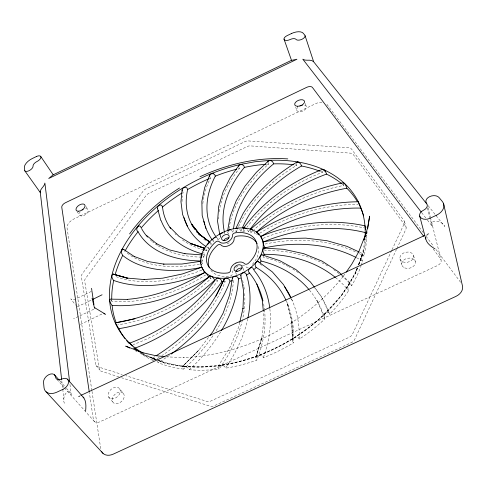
<?xml version="1.0" encoding="UTF-8"?>
<svg xmlns="http://www.w3.org/2000/svg" width="487" height="487" viewBox="0 0 487 487"><rect width="100%" height="100%" fill="white"/><g stroke="black" fill="none" stroke-linecap="round" stroke-linejoin="round"><path stroke-width="0.37" stroke-dasharray="2.44 1.83" d="M64.534 403.303C61.545 399.243 67.23 385.966 71.218 394.58L69.72 382.538M361.281 265.178A135.197 92.743 -27.4 0 0 362.608 261.117C360.593 259.437 362.371 249.874 363.984 256.138A151.652 119.674 -29.7 0 0 358.146 253.088M292.407 340.736L291.877 321.53L287.208 303.158L291.877 321.53L292.407 340.736L293.369 342.854A135.197 92.743 -27.4 0 1 263.29 357.762C262.7 352.716 252.723 356.161 256.856 360.161A135.197 92.743 -27.4 0 1 225.414 368.202C225.079 363.874 214.797 364.69 219.022 369.103A135.197 92.743 -27.4 0 1 189.297 369.736L187.519 367.46L184.116 366.102L182.26 366.906L183.544 369.116A126.078 82.534 -36 0 0 213.476 334.965M213.123 239.677L213.294 240.87M219.941 234.904L220.915 237.699A33.183 22.56 -27.4 0 0 218.054 239.531A121.531 77.439 -20.2 0 1 216.234 237.114M366.857 233.809L367.204 231.611M358.87 264.703L362.638 255.048L363.911 250.312L366.595 235.245M239.726 322.309L238.514 327.447L230.01 347.268L217.999 366.449M255.955 357.324L261.976 337.174L255.955 357.324L256.71 355.991L258.104 355.48A135.824 92.633 -27.4 0 0 357.178 268.325M255.833 357.622L261.921 337.607L264.039 317.92L263.437 311.93M348.29 285.583L348.789 284.311L347.767 287.914L348.607 290.666A135.197 92.743 -27.4 0 1 329.602 314.261A148.529 111.803 -36.4 0 0 314.858 288M357.525 267.789L355.741 272.683L341.807 295.031L322.516 316.136A137.31 93.51 -27.4 0 1 162.561 362.444L158.421 360.837M363.911 250.312L358.548 264.995A135.824 92.633 -27.4 0 0 361.671 255.888L361.987 254.804A135.824 92.633 -27.4 0 0 364.83 239.787M358.517 265.001L362.024 255.614L358.548 264.514M356.947 268.623L355.072 273.414L357.482 267.631M357.531 268.148L355.644 272.976L349.398 284.195L341.631 295.414C300.363 347.237 228.677 379.093 162.877 362.547L162.555 362.45M396.558 249.277L354.646 339.512A6.112 4.882 -18.9 0 1 351.401 342.604L214.256 405.75A6.081 4.779 -37.8 0 1 209.97 406.146L121.592 377.766M396.881 248.589L405.841 229.304A5.655 3.933 -14.3 0 0 405.61 226.266L353.142 154.33A4.925 3.056 -18.5 0 0 350.549 153.149L250.33 145.893A4.444 2.605 -24.1 0 0 247.146 146.569L148.626 193.497A4.407 2.575 -29.8 0 0 146.057 195.549L85.566 278.406A4.827 2.959 -35.5 0 0 84.689 281.182L99.409 369.061A5.552 3.78 -40.1 0 0 101.308 371.252L118.694 376.835M391.694 250.421L352.478 334.143A6.154 4.882 -19.1 0 1 349.197 337.254L211.011 400.941A6.124 4.779 -37.6 0 1 206.695 401.343L125.792 375.654M392.017 249.734L404.234 223.661A5.698 3.926 -14.5 0 0 404.009 220.629L351.413 148.937A4.955 3.044 -18.6 0 0 348.808 147.768L248.169 140.926A4.468 2.593 -24.2 0 0 244.973 141.614L145.911 188.834A4.432 2.563 -29.8 0 0 143.33 190.898L82.248 273.877A4.858 2.952 -35.4 0 0 81.359 276.653L95.72 364.519A5.588 3.78 -39.9 0 0 97.619 366.705L122.176 374.503M256.15 357.026L256.71 355.991A135.824 92.633 -27.4 0 1 220.179 365.256M348.534 285.047L350.342 283.257L350.853 283.513L351.711 285.638A135.197 92.743 -27.4 0 0 361.044 265.859M362.34 254.208L361.987 254.804L362.188 254.555M344.857 274.047L343.14 276.5L343.512 276.038C305.039 324.141 245.174 354.871 183.593 357.604L184.177 357.561L165.641 356.831M208.479 337.448L199.037 349.867L182.564 366.468L198.946 350.037L182.357 366.662M426.435 235.678L429.37 233.285L425.303 235.172M80.452 324.409L102.331 313.823M91.282 291.439L76.435 298.634M154.75 356.697L152.139 358.462L153.502 360.751M77.226 306.81L91.227 300.138M93.808 309.245L79.058 316.233M219.594 365.53L220.154 365.25L201.655 366.796L183.264 366.254M75.765 298.951L72.782 300.059L70.761 298.86L75.692 305.246M78.383 316.55L73.574 318.681M80.422 395.602L77.664 396.881L80.02 396.229M219.083 365.688L220.154 365.25M152.273 358.359L157.52 360.021M152.778 358.365L155.438 359.698M183.715 366.23L185.34 366.474M184.116 366.102L184.768 366.34M158.208 360.283L163.669 362.358L158.884 360.496M153.131 358.462L154.452 359.071M156.15 359.43L147.945 356.234L153.983 358.822M155.663 359.765L146.709 356.265L140.244 353.118M359.674 252.236L363.034 253.788M134.972 350.579L138.278 352.168M142.892 353.872L146.709 356.265L141.145 353.032M231.435 230.101L233.139 232.597A130.601 88.074 -17.8 0 1 233.316 230.394M216.697 237.352L218.054 239.531M223.971 233.176L224.47 233.736M341.862 274.924L350.853 283.513M239.683 229.006L240.998 231.319A33.183 22.56 -27.4 0 1 244.103 231.258A145.096 105.21 -17.2 0 1 245.387 229.444M59.907 380.919L65.964 387.737M66.469 388.303L70.512 392.845M56.973 379.489L63.974 387.36M64.473 387.92L94.49 421.639M108.656 397.039L112.692 401.885M96.055 365.481L99.744 370.023M119.79 388.979A6.909 4.864 -41.8 0 1 113.629 398.731A6.909 4.864 -41.8 0 1 109.301 391.408A6.909 4.864 -41.8 0 1 119.79 388.979L123.728 393.873A6.855 4.864 -42 0 1 117.641 403.583A6.855 4.864 -42 0 1 113.307 396.266A6.855 4.864 -42 0 1 123.728 393.873M428.14 205.66L444.704 226.473C443.091 221.183 429.041 217.622 432.377 226.455L426.801 219.26M421.693 212.667L426.338 218.663M314.906 287.847L321.615 296.985L329.602 314.261M423.3 232.609L326.722 104.078A9.07 5.144 -20.3 0 0 325.626 103.116M426.034 236.25L433.777 246.556M436.054 249.588L460.653 282.326M433.199 249.015L440.461 258.737A6.581 4.773 -10.7 0 1 437.624 265.488L99.713 421.888A6.465 4.547 -44.1 0 1 93.376 419.508L89.34 392.419M111.066 300.162L111.797 301.185A112.759 68.618 -29.9 0 0 205.544 275.039M157.021 361.153L158.147 362.718A135.197 92.743 -27.4 0 0 183.544 369.116M210.67 242.818L211.468 244.206M205.757 248.827L206.853 250.75A33.183 22.56 -27.4 0 1 208.661 248.242L207.62 246.239M253.678 231.209L253.934 231.575M77.092 211.62L79.515 215.175M85.937 206.531L87.928 209.507M328.847 312.496C326.028 310.523 322.376 316.465 324.932 318.857A135.197 92.743 -27.4 0 1 299.207 339.165C298.561 334.806 293.058 337.406 292.425 340.279L291.75 321.049M247.408 229.633L248.425 231.654A33.183 22.56 -27.4 0 1 251.207 232.262A148.432 111.59 -18.3 0 1 253.398 230.229M201.496 261.903L202.415 263.54A33.183 22.56 -27.4 0 1 202.677 260.965L201.429 258.548M210.074 276.914L210.999 278.558A114.841 70.615 -31.5 0 1 117.751 324.786M202.75 255.511L203.663 257.142A112.704 68.57 -24.9 0 1 202.135 257.136M216.855 279.848L217.47 280.95A117.86 73.61 -33.1 0 1 133.097 344.638M203.663 257.142A33.183 22.56 -27.4 0 1 204.735 254.518L203.548 252.102M224.531 280.494L225.134 281.602A121.677 77.597 -34.6 0 1 161.842 355.589M291.256 298.701L292.772 301.727M182.54 191.196L183.112 192.262A122.608 76.569 -21.7 0 0 182.619 195.147M242.185 266.785L243.664 269.682M209.915 177.018L210.451 178.102A126.559 80.69 -20.2 0 0 202.738 205.082M235.282 232.092A33.183 22.56 -27.4 0 1 236.359 231.885L235.385 229.535M244.103 231.258L243.135 228.933M251.207 232.262L250.275 230.254M287.409 303.845L288.237 305.568M254.123 231.922L254.932 233.614A33.183 22.56 -27.4 0 1 257.209 234.862L256.673 233.73M238.898 167.425L239.397 168.52A131.137 85.803 -18.9 0 0 219.132 212.125M317.579 301.8L316.812 300.041L324.165 317.098M267.966 162.39L268.678 164.076A136.025 91.787 -17.8 0 0 229.006 228.847M296.224 163.492L296.893 165.215A140.822 98.398 -17.1 0 0 238.295 227.167M295.67 107.201L296.662 109.91M322.077 171.114L322.504 172.282A145.096 105.21 -17.2 0 0 247.159 227.039M305.27 103.5L306.481 106.909M227.496 232.074L228.464 234.083A136.025 91.787 -17.8 0 1 228.902 229.596M343.165 183.605L343.779 185.395A148.432 111.59 -18.3 0 0 253.952 229.724M399.955 258.871L401.775 264.873M413.566 255.498L415.289 261.549M404.466 221.561L406.067 227.204M427.476 208.107L431.89 225.615M427.921 207.407L430.289 216.861M430.465 217.592L441.039 259.869M91.866 390.568L67.029 227.849A8.894 5.004 -33.5 0 1 74.018 218.907L315.521 103.719A9.07 5.144 -20.3 0 1 322.12 102.233M91.982 391.317L100.797 449.051M61.794 380.816L63.943 399.65M361.731 257.361L361.683 255.882L361.738 257.8M263.589 303.845A135.362 94.642 -37.6 0 1 264.392 308.91M264.484 309.653A135.362 94.642 -37.6 0 1 256.856 360.161M365.865 226.199A135.197 92.743 -27.4 0 1 366.047 227.63M366.51 235.118A135.197 92.743 -27.4 0 1 363.984 256.138M152.839 360.441A135.197 92.743 -27.4 0 1 140.037 353.008M111.797 301.185A135.197 92.743 -27.4 0 1 111.754 299.815M209.148 178.656A135.197 92.743 -27.4 0 1 210.451 178.102M238.052 168.855A135.197 92.743 -27.4 0 1 239.397 168.52M266.492 164.216A135.197 92.743 -27.4 0 1 268.678 164.076M294.842 164.929A135.197 92.743 -27.4 0 1 296.893 165.215M320.519 171.467A135.197 92.743 -27.4 0 1 322.504 172.282M342.051 183.94A135.197 92.743 -27.4 0 1 343.779 185.395M242.587 280.299A130.772 88.293 -37 0 1 243.81 286.033M243.932 286.77A130.772 88.293 -37 0 1 244.346 289.747M244.693 293.539A130.772 88.293 -37 0 1 242.569 319.137M242.404 319.868A130.772 88.293 -37 0 1 219.022 369.103M233.456 280.445A126.078 82.534 -36 0 1 215.954 331.087M159.298 357.227A121.677 77.597 -34.6 0 1 155.444 359.601M264.861 249.521A33.183 22.56 -27.4 0 1 264.8 250.391A150.666 116.85 -33.8 0 1 328.439 266.365M263.479 256.132A33.183 22.56 -27.4 0 1 263.12 257.045A148.529 111.803 -36.4 0 1 288.152 266.365M225.134 281.602A33.183 22.56 -27.4 0 1 224.044 281.62M217.47 280.95A33.183 22.56 -27.4 0 1 216.514 280.719M210.999 278.558A33.183 22.56 -27.4 0 1 209.513 277.633M201.862 270.078A111.693 67.614 -28.3 0 1 114.725 276.123M199.414 264.137A111.675 67.602 -26.6 0 1 126.504 252.595M201.381 257.124A112.704 68.57 -24.9 0 1 158.019 245.765M157.356 245.338A112.704 68.57 -24.9 0 1 152.401 241.68M151.828 241.193A112.704 68.57 -24.9 0 1 150.173 239.695M206.853 250.75A114.749 70.524 -23.3 0 1 204.595 250.154M203.852 249.947A114.749 70.524 -23.3 0 1 181.231 239.123M176.044 234.704A114.749 70.524 -23.3 0 1 174.979 233.632M211.102 244.352A117.738 73.488 -21.7 0 1 209.8 243.53M205.508 240.468A117.738 73.488 -21.7 0 1 203.791 239.08M240.998 231.319A135.203 94.405 -17.2 0 1 242.063 228.659M248.425 231.654A139.3 100.931 -17.2 0 1 249.697 229.864M356.752 257.836A145.583 114.78 -29.7 0 1 362.608 261.117M335.44 277.493A144.639 112.077 -33.8 0 1 348.607 290.666M309.446 290.106A142.594 107.243 -36.4 0 1 324.932 318.857M286.179 300.637A139.428 101.162 -37.6 0 1 293.369 342.854M236.359 231.885A140.822 98.398 -17.1 0 1 238.003 227.837M263.059 238.356A151.634 119.619 -24.9 0 1 363.966 227.873M265.031 244.054A151.652 119.674 -29.7 0 1 357.482 252.771M291.591 299.006A145.229 105.448 -37.6 0 1 299.207 339.165M259.967 264.076A145.229 105.448 -37.6 0 1 262.487 265.622M169.409 355.34A126.717 80.854 -34.6 0 1 158.147 362.718M208.661 248.242A122.608 76.569 -21.7 0 1 206.658 246.988M182.022 201.624A122.608 76.569 -21.7 0 1 182.515 195.871M213.696 241.911A126.559 80.69 -20.2 0 1 212.77 240.675M259.681 233.291A150.611 116.703 -20.9 0 1 358.176 204.327M184.196 366.121A135.824 92.633 -27.4 0 1 156.832 359.832M156.157 359.576A135.824 92.633 -27.4 0 1 142.521 352.941M333.571 269.621A150.666 116.85 -33.8 0 1 339.062 273.639M341.411 275.545A150.666 116.85 -33.8 0 1 351.711 285.638M288.815 266.724A148.529 111.803 -36.4 0 1 290.136 267.454M292.742 268.976A148.529 111.803 -36.4 0 1 298.988 273.128M269.859 308.868A140.987 98.642 -37.7 0 1 263.29 357.762M247.786 318.65A136.196 92.019 -37 0 1 225.414 368.202M220.654 331.921A131.307 86.004 -36 0 1 189.297 369.736M220.915 237.699A131.137 85.803 -18.9 0 1 220.148 234.874M218.547 218.833A131.137 85.803 -18.9 0 1 218.614 217.342M204.735 254.518A119.492 73.482 -23.3 0 1 203.262 254.141M202.677 260.965A117.361 71.437 -24.9 0 1 201.119 260.959M85.493 208.74A5.071 2.837 -32.8 0 1 87.733 212.277A5.071 2.837 -32.8 0 1 81.25 215.985A5.071 2.837 -32.8 0 1 80.172 211.784M304.722 105.289A5.162 2.91 -21.1 0 1 305.355 109.423A5.162 2.91 -21.1 0 1 298.409 111.56A5.162 2.91 -21.1 0 1 297.807 107.408M258.329 246.568A26.797 18.214 -27.4 0 1 251.651 265.153M210.853 270.303A26.797 18.214 -27.4 0 0 229.602 276.287A2.612 1.814 -28.3 0 0 232.415 273.56A7.847 5.467 -27.5 0 1 233.054 270.632M235.775 267.503A7.847 5.467 -27.5 0 1 238.575 265.993M242.161 265.366A7.847 5.467 -27.5 0 1 246.27 267.071A2.612 1.814 -26.7 0 0 248.948 267.393M229.188 242.751A4.048 2.685 -27.3 0 1 226.321 243.896M243.275 269.019A4.249 2.959 -27.5 0 1 243.792 270.468M236.901 274.254A4.249 2.959 -27.5 0 1 235.775 272.288M404.691 267.899A6.958 5.071 -13 0 0 415.399 262.877A6.958 5.071 -13 0 0 405.525 258.944A6.958 5.071 -13 0 0 404.691 267.899M402.889 261.896A7.013 5.071 -13.3 0 0 413.676 256.832A7.013 5.071 -13.3 0 0 403.741 252.93A7.013 5.071 -13.3 0 0 402.889 261.896"/><path stroke-width="0.73" d="M267.874 162.031L268.24 161.106L269.67 160.4L271.149 160.765L272.708 161.818L273.615 163.863A130.601 88.074 -17.8 0 0 233.48 228.92M127.576 299.383L110.068 299.146C108.918 301.057 110.933 303.797 112.095 305.373A117.416 71.492 -29.9 0 0 208.82 277.133L206.792 273.98L204.966 272.477M85.615 411.089C85.998 406.718 86.4 401.787 83.874 397.94L67.419 379.136M192.621 225.98A117.738 73.488 -21.7 0 1 187.617 189.54C187.245 185.973 182.382 187.014 182.101 189.893L180.957 201.636L182.582 214.481L187.538 226.455M61.624 379.306L40.214 191.72C40.604 188.286 44.548 186.466 44.877 183.051L69.623 381.784M201.922 267.314A116.283 70.426 -26.6 0 1 122.7 255.432L121.281 252.589L122.134 249.192L123.528 249.344L134.436 256.6L134.035 256.393L147.841 261.525L164.028 264.143L163.662 264.112L181.864 264.039L200.827 261.282L200.845 263.357M367.667 228.671L369.633 216.198L367.588 227.965L363.905 240.067L366.516 232.122L358.742 251.803L351.742 264.21L346.147 272.203M221.433 330.624A131.307 86.004 -36 0 0 238.447 278.923C238.198 275.782 233.285 275.258 232.409 278.089L229.675 294.799L223.119 313.147L212.971 331.537L209.824 335.677M227.599 230.972L230.211 216.149L236.262 200.656L245.022 186.089L256.381 172.319L268.24 161.106M203.493 250.659L204.68 248.565M291.536 60.291L53.089 174.87L48.694 178.498L296.954 59.231L291.518 60.376L284.012 39.1M216.003 296.078L224.063 279.301C225.329 276.744 229.748 278.54 230.028 281.133A126.717 80.854 -34.6 0 1 171.241 354.031M121.415 251.103L121.647 250.093M239.726 322.309L243.025 308.35L242.989 308.788L243.634 290.989L240.809 275.514C240.645 272.343 246.294 271.259 246.532 275.07A136.196 92.019 -37 0 1 247.944 317.908M207.559 244.9L208.369 243.171L209.763 242.435M215.382 235.878A121.531 77.439 -20.2 0 1 215.315 176.124C215.23 172.368 208.978 173.141 209.647 176.483M238.551 166.14C239.653 163.419 244.316 164.35 244.413 167.382A125.92 82.34 -18.9 0 0 224.537 232.457M209.635 175.338L204.704 187.495L201.855 201.393L202.184 215.479L205.916 228.476M296.157 162.816L297.813 161.958L299.188 162.597L300.643 163.894L301.502 166A135.197 92.743 -27.4 0 1 319.849 171.205M121.561 250.653L122.249 249.569L123.101 249.204M224.123 279.002C210.908 311.406 185.45 337.594 155.992 355.863M235.793 228.531L243.208 213.336C256.284 192.109 275.246 175.162 296.48 162.341M115.693 323.058L115.346 322.82L118.804 328.664A119.589 73.574 -31.6 0 0 214.67 280.177C214.11 278.619 211.425 275.155 209.848 276.354M220.081 234.497L221.384 233.17L222.76 232.823M213.403 238.794L214.323 237.668L215.564 237.132M94.746 308.301L94.813 307.802M222.967 281.602A33.183 22.56 -27.4 0 1 221.908 281.553C221.774 279.508 217.196 276.348 216.411 278.984M238.892 165.464L230.351 177.463L223.131 191.659L218.681 206.537L217.573 221.488L219.68 234.204M359.004 251.925L346.927 246.343L326.99 240.718L305.793 238.131L284.396 238.563L263.047 241.814L263.583 244.827L264.855 247.798A33.183 22.56 -27.4 0 1 264.879 248.65M216.52 278.247C194.958 308.119 163.936 330.472 129.493 343.195L129.487 343.006A135.83 92.627 -27.4 0 1 115.529 323.599M243.36 228.403C262.864 201.314 291.226 181.718 322.047 169.513C324.433 169.318 326.04 172.051 326.491 174.096A135.197 92.743 -27.4 0 1 341.46 183.459M158.585 210.378A135.197 92.743 -27.4 0 0 141.23 227.886C139.58 222.462 134.345 229.48 138.052 231.727A117.361 71.437 -24.9 0 0 201.119 260.959M227.959 230.649L229.115 229.937L230.552 229.821M209.915 276.013C183.617 300.083 150.726 317.311 115.346 322.82L134.954 318.772M357.44 201.703A135.197 92.743 -27.4 0 0 346.847 188.232C346.598 186.85 344.425 181.852 343.067 183.258M358.134 201.801L360.745 208.095A135.197 92.743 -27.4 0 1 362.998 213.848M235.885 228.64L237.991 228.202M138.338 226.09L137.559 226.577L138.01 226.352M341.332 274.418L338.307 271.636L321.937 261.069L303.669 253.654L283.696 249.307L263.357 248.047L262.834 250.817L264.07 254.311A33.183 22.56 -27.4 0 1 263.79 255.225M268.897 160.722L270.675 160.637M256.953 231.891C287.16 212.904 322.461 202.178 358.17 201.77M204.917 272.227C181.438 286.867 154.957 297.064 127.247 299.377M102.075 294.775L92.567 299.511M81.11 395.28L424.627 235.489M243.591 228.214L244.669 228.013L246.416 228.683M201.91 254.908L201.247 255.772L201.301 258.086M200.005 176.732C227.38 164.076 257.532 156.948 287.787 158.896M211.206 173.682L212.259 173.256L213.616 173.737M297.088 162.11L298.75 162.384M343.219 182.728C308.861 189.833 276.263 205.703 250.403 229.535L251.511 229.487L252.662 230.162M240.876 164.545L240.261 164.478L255.024 161.757L269.67 160.4M269.299 160.613L270.2 160.57M314.456 287.257L310.396 281.943L295.98 269.621L279.715 260.642L261.702 254.731C259.376 255.584 259.772 259.382 261.117 261.026A142.594 107.243 -36.4 0 1 308.965 289.54M122.134 249.192L122.882 249.216M240.261 164.478L241.363 164.527M202.129 254.92L184.616 253.66L184.993 253.703L169.427 249.868L156.485 243.695L156.887 243.92L146.837 235.708M297.466 162.086L298.306 162.226M263.357 248.047L263.668 248.181M164.904 356.746L155.341 355.601L142.368 352.625L142.977 352.819L125.719 346.129L129.688 348.041M256.43 232.208L257.708 233.09L259.09 235.051M365.201 225.883C330.289 218.213 293.527 223.022 260.624 236.432L263.473 241.936M113.684 280.427A116.302 70.445 -28.3 0 0 204.735 272.683L201.837 267.193L182.424 273.944L162.725 278.174L144.073 279.544L144.426 279.562L127.466 278.107L112.935 274.09L127.838 278.296L113.179 274.144C110.719 274.869 112.241 279.154 113.684 280.427A135.197 92.743 -27.4 0 0 111.742 299.134M103.877 313.555L105.661 314.377M204.54 248.267L190.393 243.457L204.832 248.388L190.837 243.524L191.214 243.75L179.082 236.445L170.006 227.301M212.259 173.256L213.306 173.64M290.903 298.05L283.537 284.658L272.306 271.886L258.067 261.495C255.243 261.099 254.232 265.725 256.174 267.448A139.428 101.162 -37.6 0 1 285.857 299.949M325.139 171.144L323.179 169.47A135.824 92.633 -27.4 0 0 269.719 160.381M261.702 254.731L262.128 255.048M94.904 307.839L104.815 313.847M133.359 347.888L140.353 352.278M435.049 248.948C431.226 246.58 426.886 243.646 425.748 239.001L419.697 216.076M209.824 242.161L199.25 234.156L210.067 242.368L199.658 234.405L191.549 224.184L199.719 234.551L191.732 224.361M123.528 249.344L123.893 249.715M258.067 261.495L258.5 262M426.722 203.876L313.646 61.758C310.809 58.69 305.921 61.514 302.798 59.195L421.231 212.07M131.338 344.851L129.487 343.006L130.181 343.664A135.824 92.633 -27.4 0 0 141.93 352.582M83.076 397.118L83.874 397.94M46.058 391.785L103.025 453.397M131.727 345.265L132.488 346.117M54.349 374.673L59.402 380.353M324.044 169.86L324.884 170.858M423.666 236.262L312.429 87.441A4.663 2.551 -20.8 0 0 306.713 87.337L65.404 202.75A4.572 2.484 -33.1 0 0 61.77 207.285L89.231 391.664M24.782 170.767L40.464 192.809L40.214 191.72M40.689 156.412L53.247 174.863M170.687 228.525A114.749 70.524 -23.3 0 1 162.524 207.03C161.934 203 156.838 205.459 157.526 208.436L160.795 220.483M262.962 300.905A135.362 94.642 -37.6 0 0 249.575 273.097C245.844 270.175 252.777 264.331 253.666 269.865A33.183 22.56 -27.4 0 0 256.174 267.448M201.168 264.307L201.35 264.758M224.227 279.946L224.063 279.301M157.526 208.436L157.672 208.807M232.561 278.777L232.409 278.089M240.809 275.514L240.937 275.861M182.254 190.667L182.101 189.893M256.844 284.049L262.231 299.949L263.357 311.181M305.087 35.746L313.646 61.758M91.519 288.316L91.824 289.978M92.061 298.239L94.472 307.875M443.566 203.706L462.309 285.218A12.863 9.624 -8.4 0 1 455.802 296.443L113.313 454.103A12.638 9.174 -46.2 0 1 101.564 451.473M365.463 229.56L365.08 226.26M91.86 290.556L93.948 304.582M425.699 237.802L425.748 239.001M261.117 261.026A33.183 22.56 -27.4 0 1 259.961 262.816M249.575 273.097A33.183 22.56 -27.4 0 1 246.532 275.07M240.7 278.028A33.183 22.56 -27.4 0 1 238.447 278.923M232.311 280.707A33.183 22.56 -27.4 0 1 230.028 281.133M363.211 214.505A135.197 92.743 -27.4 0 1 363.625 215.832M129.018 343.335A135.197 92.743 -27.4 0 1 126.699 340.687M124.97 338.508A135.197 92.743 -27.4 0 1 118.804 328.664M116.204 322.802A135.197 92.743 -27.4 0 1 112.095 305.373M115.109 274.729A135.197 92.743 -27.4 0 1 122.7 255.432M124.903 251.262A135.197 92.743 -27.4 0 1 138.052 231.727M162.524 207.03A135.197 92.743 -27.4 0 1 181.913 193.01M187.617 189.54A135.197 92.743 -27.4 0 1 208.497 178.936M215.315 176.124A135.197 92.743 -27.4 0 1 236.7 169.196M244.413 167.382A135.197 92.743 -27.4 0 1 265.762 164.277M273.615 163.863A135.197 92.743 -27.4 0 1 293.46 164.752M147.591 237.066A112.704 68.57 -24.9 0 1 141.565 228.531M199.567 235.124A117.738 73.488 -21.7 0 1 198.562 234.046M197.594 232.944A117.738 73.488 -21.7 0 1 196.663 231.824M194.922 229.529A117.738 73.488 -21.7 0 1 192.98 226.577M242.343 227.995A135.203 94.405 -17.2 0 1 301.502 166M250.129 229.274A139.3 100.931 -17.2 0 1 326.491 174.096M256.552 232.11A142.496 107.049 -18.4 0 1 346.847 188.232M261.336 236.305A144.584 111.937 -20.9 0 1 360.745 208.095M264.155 241.655A145.57 114.731 -25 0 1 365.725 232.695M264.855 247.798A145.583 114.78 -29.7 0 1 356.088 257.495M264.07 254.311A144.639 112.077 -33.8 0 1 335.44 277.493M284.347 286.38A145.229 105.448 -37.6 0 1 290.648 296.997M254.123 270.425A140.987 98.642 -37.7 0 1 269.774 308.113M221.908 281.553A122.736 76.696 -33.1 0 1 134.936 348.175M206.007 246.562A122.608 76.569 -21.7 0 1 183.922 217.598M212.32 240.054A126.559 80.69 -20.2 0 1 205.24 226.126M204.802 224.726A126.559 80.69 -20.2 0 1 203.876 221.189M324.05 169.847A135.824 92.633 -27.4 0 1 365.134 235.617M115.516 323.551A135.824 92.633 -27.4 0 1 121.677 250.056M122.097 249.265A135.824 92.633 -27.4 0 1 211.175 173.689M202.531 253.946A119.492 73.482 -23.3 0 1 161.16 220.654M212.271 173.299A135.824 92.591 -27.4 0 1 240.255 164.521M82.041 210.074A5.071 2.837 -32.8 0 1 83.18 209.416M299.889 105.983A5.162 2.91 -21.1 0 1 302.415 105.21M129.609 233.918A137.364 93.547 -27.4 0 1 179.508 188M209.227 267.424A26.797 18.214 -27.4 0 1 217.354 245.351A2.496 1.656 -28 0 1 220.909 244.961A7.469 4.955 -27.3 0 0 229.036 245.503A7.469 4.955 -27.3 0 0 234.131 238.74A2.496 1.662 -26.6 0 1 236.804 236.195A26.797 18.214 -27.4 0 1 257.093 243.47M223.74 240.462A4.048 2.685 -27.3 0 1 228.841 237.9M235.927 271.442A4.249 2.959 -27.5 0 1 241.82 268.203M36.428 156.528L32.252 158.543A9.57 4.681 -32.5 0 0 24.35 167.613L24.581 170.17A4.809 2.362 -32.8 0 0 29.068 170.7A4.809 2.362 -32.8 0 0 33.049 166.085A4.809 2.368 -32.4 0 1 37 161.514A4.76 2.325 -32.3 0 0 40.914 156.997A4.76 2.325 -32.3 0 0 36.428 156.528M291.403 33.566L287.08 35.648A4.858 2.392 -21.7 0 0 284.262 39.684A4.858 2.392 -21.7 0 0 290.118 39.538A4.907 2.435 -21.6 0 1 296.041 39.398A4.919 2.435 -21.2 0 0 302.031 39.252A4.919 2.435 -21.2 0 0 304.819 35.167L303.212 33.226A9.77 4.827 -21.4 0 0 291.403 33.566M63.097 389.271L57.028 392.096A13.971 9.107 -42.4 0 1 43.988 387.402L43.538 382.338A6.946 4.48 -42.3 0 1 48.986 374.582A6.946 4.48 -42.3 0 1 55.408 376.792A6.915 4.511 -41.7 0 0 61.922 379.032A7.025 4.627 -42.4 0 1 68.539 381.339A7.025 4.627 -42.4 0 1 63.097 389.271M436.151 215.388L429.784 218.353A7.159 4.876 -12.6 0 1 420.305 217.251A7.159 4.876 -12.6 0 1 423.465 210.256A7.049 4.748 -13.2 0 0 426.6 203.383A7.086 4.736 -12.4 0 1 429.698 196.596A7.086 4.736 -12.4 0 1 439.073 197.558L442.306 201.46A14.245 9.606 -12.5 0 1 436.151 215.388M224.629 278.211A33.329 22.53 -27.4 0 0 261.957 238.727A33.329 22.53 -27.4 0 0 209.142 242.331A33.329 22.53 -27.4 0 0 224.629 278.211M235.952 263.004A7.883 5.46 -27.5 0 0 230.631 270.218A2.618 1.808 -28.3 0 1 227.813 272.945A26.913 18.189 -27.4 0 1 207.377 264.094A26.913 18.189 -27.4 0 1 215.595 242.045A2.502 1.656 -28 0 1 219.162 241.643A7.5 4.943 -27.3 0 0 227.313 242.167A7.5 4.943 -27.3 0 0 232.439 235.391A2.508 1.656 -26.6 0 1 235.124 232.847A26.913 18.189 -27.4 0 1 256.04 241.229A26.913 18.189 -27.4 0 1 248.358 263.315A2.624 1.814 -26.7 0 1 244.547 263.692A7.883 5.46 -27.5 0 0 235.952 263.004M224.47 240.578A4.06 2.679 -27.3 0 0 229.073 235.824A4.06 2.679 -27.3 0 0 222.662 236.292A4.06 2.679 -27.3 0 0 224.47 240.578M237.102 271.302A4.267 2.959 -27.5 0 0 241.893 266.206A4.267 2.959 -27.5 0 0 235.111 266.578A4.267 2.959 -27.5 0 0 237.102 271.302M297.533 106.276A5.193 2.898 -21.2 0 0 304.545 101.454A5.193 2.898 -21.2 0 0 296.76 101.235A5.193 2.898 -21.2 0 0 297.533 106.276M78.742 211.218A5.101 2.825 -32.7 0 0 85.042 205.423A5.101 2.825 -32.7 0 0 77.78 206.159A5.101 2.825 -32.7 0 0 78.742 211.218"/></g></svg>
